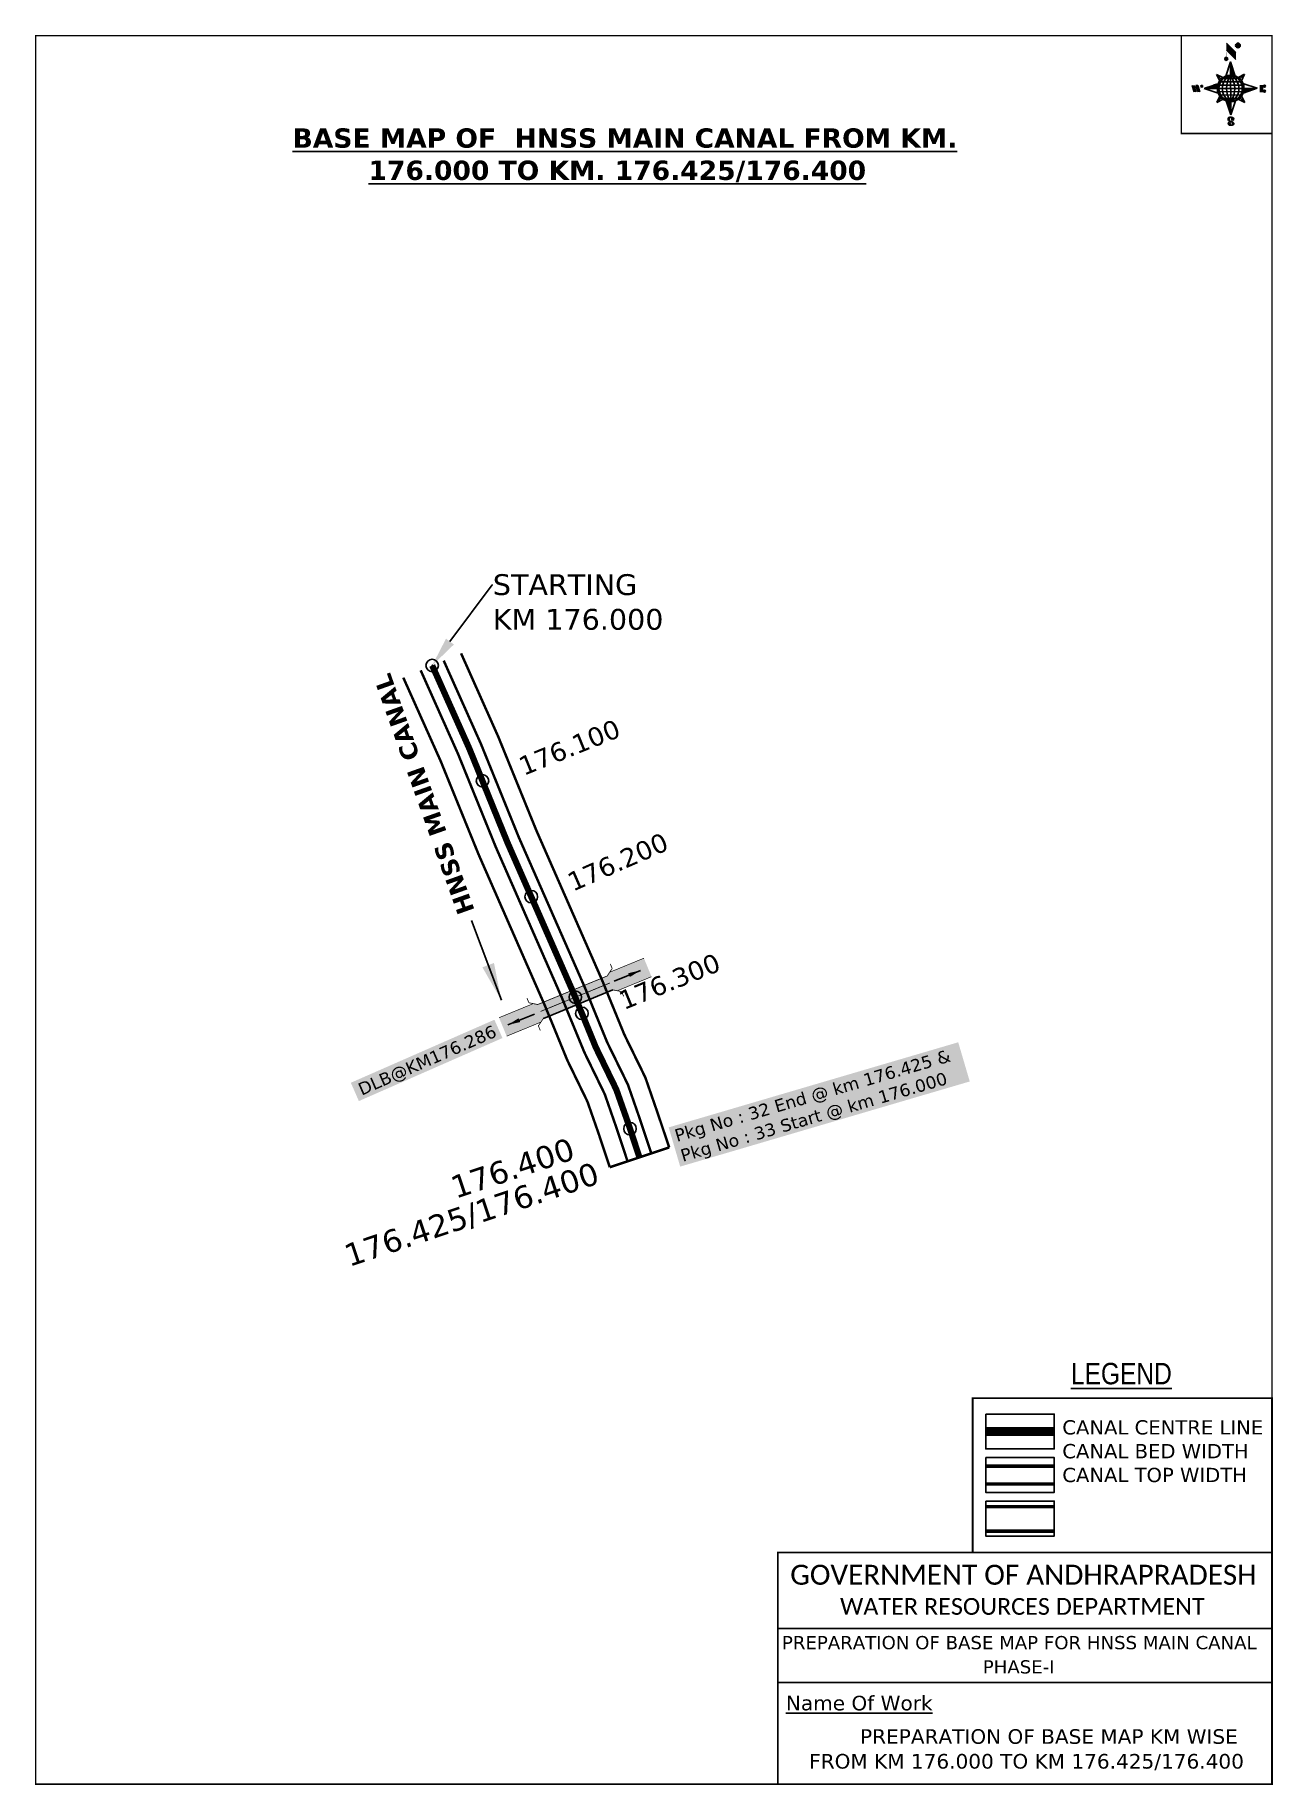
# Model space of a CAD drawing. Header units: inches. Extents: x 751771 to 752761, y 1657400 to 1658799.
import ezdxf
from ezdxf import colors
from ezdxf.entities.mleader import LeaderData, LeaderLine
from ezdxf.enums import TextEntityAlignment as Align
from ezdxf.math import Vec2, Vec3

# ---------------------------------------------------------------- set-up
doc = ezdxf.new("R2010")
doc.units = ezdxf.units.IN
doc.header["$MEASUREMENT"] = 0
doc.header["$PDMODE"] = 32
doc.header["$PDSIZE"] = 10
doc.linetypes.add('ACAD_ISO02W100', pattern=[15, 12, -3])
doc.linetypes.add('HIDDEN2', pattern=[0.1875, 0.125, -0.0625])
for name, color, linetype in [('AQUADUCT', 1, 'Continuous'), ('bord', 1, 'Continuous'), ('CANAL1', 1, 'Continuous'), ('CSMark', 72, 'Continuous'), ('DCBMS', 232, 'Continuous'), ('PAGE', 7, 'Continuous'), ('STRUCTURE', 5, 'Continuous'), ('TEXT', 7, 'Continuous')]:
    doc.layers.add(name, color=color, linetype=linetype)
doc.styles.add('ARIALN', font='ARIALN_1.TTF')
doc.styles.get("Standard").update_dxf_attribs({"font": 'verdana_0.ttf'})
doc.dimstyles.get("Standard").update_dxf_attribs({"dimtxt": 0.18, "dimasz": 0.18, "dimexe": 0.18, "dimexo": 0.0625, "dimgap": 0.09, "dimtad": 0, "dimtih": 1, "dimtoh": 1, "dimdec": 4, "dimzin": 0, "dimdsep": 46, "dimtxsty": 'Standard', "dimcen": 0.09, "dimadec": 0, "dimazin": 0, "dimtfac": 1, "dimtdec": 4, "dimtofl": 0, "dimtmove": 0, "dimatfit": 3, "dimfxl": 0, "dimtolj": 1, "dimtzin": 0, "dimarcsym": 0})
pattern_1 = [(267.297113149, (-8720374.938, 50637915.138), (10.5367255337, -0.497431438), [])]
pattern_2 = [(357.297113149, (-8720374.938, 50637915.138), (0.497431438, 10.5367255337), [])]

# ---------------------------------------------------------------- blocks, each defined once
blk = doc.blocks.new('*X16')
at = {"color": 0, "linetype": 'Continuous'}
for p, q in [((6321.6, 240.5), (6322.3, 241.2)), ((6321.6, 240.3), (6322.3, 241)), ((6321.6, 240.1), (6322.3, 240.8)), ((6321.6, 239.9), (6322.4, 240.7)), ((6321.6, 239.8), (6322.4, 240.6)), ((6321.6, 239.6), (6322.5, 240.5)), ((6321.6, 239.4), (6322.5, 240.3)), ((6321.6, 239.2), (6322.6, 240.2)), ((6321.7, 239.1), (6322.6, 240.1)), ((6321.8, 240.8), (6322.4, 241.4)), ((6321.8, 239), (6322.7, 240)), ((6321.8, 239), (6322.8, 239.9)), ((6321.9, 238.9), (6322.9, 239.8)), ((6322, 238.8), (6323, 239.7)), ((6322.1, 241.3), (6322.4, 241.6)), ((6322.1, 238.7), (6323.1, 239.6)), ((6322.2, 238.6), (6323.1, 239.6)), ((6322.3, 238.5), (6323.2, 239.5)), ((6322.4, 238.5), (6323.3, 239.4)), ((6322.5, 238.4), (6323.4, 239.3)), ((6322.7, 238.4), (6323.6, 239.3)), ((6322.8, 238.3), (6323.7, 239.2)), ((6322.9, 238.3), (6323.8, 239.1)), ((6323.1, 238.2), (6323.9, 239.1)), ((6323.2, 238.2), (6324, 239)), ((6323.3, 238.2), (6324.2, 239)), ((6323.5, 238.1), (6324.3, 238.9)), ((6323.7, 238.1), (6324.4, 238.9)), ((6323.8, 238.1), (6324.6, 238.8)), ((6324.1, 238.2), (6324.7, 238.8)), ((6324.3, 238.3), (6324.9, 238.8)), ((6324.6, 238.3), (6325.1, 238.8)), ((6324.8, 238.4), (6325.2, 238.8)), ((6325.1, 238.5), (6325.4, 238.8)), ((6325.4, 238.6), (6325.6, 238.8))]:
    blk.add_line(p, q, dxfattribs=at)
blk = doc.blocks.new('*X15')
at = {"color": 0, "linetype": 'Continuous'}
for p, q in [((6324.4, 240.3), (6324.5, 240.4)), ((6324.6, 240.3), (6324.8, 240.5)), ((6324.7, 240.2), (6325, 240.5)), ((6324.8, 240.2), (6325.2, 240.6)), ((6325, 240.1), (6325.5, 240.6)), ((6325.1, 240.1), (6325.6, 240.6)), ((6325.2, 240), (6325.8, 240.6)), ((6325.3, 240), (6326, 240.6)), ((6325.4, 239.9), (6326.1, 240.6)), ((6325.5, 239.8), (6326.2, 240.5)), ((6325.6, 239.8), (6326.3, 240.5)), ((6325.7, 239.7), (6326.5, 240.4)), ((6325.9, 239.6), (6326.6, 240.3)), ((6326, 239.5), (6326.7, 240.3)), ((6326, 239.4), (6326.8, 240.2)), ((6326.1, 239.3), (6327, 240.2)), ((6326.2, 239.3), (6327.1, 240.1)), ((6326.3, 239.2), (6327.1, 240)), ((6326.4, 239.1), (6327.2, 239.9)), ((6326.5, 239), (6327.3, 239.8)), ((6326.5, 238.9), (6327.4, 239.7)), ((6326.6, 238.8), (6327.5, 239.6)), ((6326.7, 238.7), (6327.5, 239.5)), ((6326.8, 238.6), (6327.6, 239.4)), ((6326.8, 238.5), (6327.7, 239.3)), ((6326.8, 236.5), (6327.4, 237)), ((6326.9, 238.3), (6327.8, 239.2)), ((6326.9, 238.2), (6327.9, 239.1)), ((6326.9, 236.8), (6327.6, 237.4)), ((6327, 238.1), (6327.8, 239)), ((6327, 237.9), (6327.8, 238.8)), ((6327, 237.8), (6327.8, 238.6)), ((6327, 237.6), (6327.8, 238.4)), ((6327, 237.4), (6327.8, 238.2)), ((6327, 237.3), (6327.8, 238)), ((6327, 237.1), (6327.8, 237.9))]:
    blk.add_line(p, q, dxfattribs=at)
blk = doc.blocks.new('H')
at = {"layer": 'bord', "extrusion": (0.000427885, 0.004792, 0.999988)}
h = blk.add_hatch(dxfattribs=at)
h.set_pattern_fill('LINE', color=8, scale=84.387686, angle=-2.7029, style=0)
h.set_pattern_definition(pattern_2)
h.paths.add_polyline_path([(-492, 786, -0.090992), (-448, 775), (-486, 912)])
h = blk.add_hatch(dxfattribs=at)
h.set_pattern_fill('LINE', color=8, scale=84.387686, angle=-92.7029, style=0)
h.set_pattern_definition(pattern_1)
h.paths.add_polyline_path([(-625, 665, -0.090992), (-615, 710), (-751, 671)])
h = blk.add_hatch(dxfattribs=at)
h.set_pattern_fill('LINE', color=8, scale=84.387686, angle=-2.7029, style=0)
h.set_pattern_definition(pattern_2)
h.paths.add_polyline_path([(-504, 533, -0.090992), (-549, 543), (-510, 406)])
h = blk.add_hatch(dxfattribs=at)
h.set_pattern_fill('LINE', color=8, scale=84.387686, angle=-92.7029, style=0)
h.set_pattern_definition(pattern_1)
h.paths.add_polyline_path([(-246, 647), (-372, 653, -0.090992), (-382, 609)])
for p, q in [((-519, 1020, -1217), (-435, 927, -1216)), ((-516, 1087, -1217), (-432, 994, -1217)), ((-538, 774, -1216), (-487, 906, -1216)), ((-487, 906, -1216), (-493, 780, -1216)), ((-487, 906, -1216), (-448, 769, -1216)), ((-865, 701, -1215), (-847, 638, -1215)), ((-847, 700, -1215), (-829, 637, -1215)), ((-829, 699, -1215), (-811, 636, -1215)), ((-829, 699, -1215), (-811, 698, -1215)), ((-811, 698, -1215), (-794, 635, -1215)), ((-752, 665, -1215), (-615, 704, -1215)), ((-627, 794, -1216), (-567, 760, -1216)), ((-627, 794, -1216), (-584, 747, -1215)), ((-599, 731, -1215), (-627, 794, -1216)), ((-421, 753, -1216), (-359, 781, -1216)), ((-359, 781, -1216), (-405, 739, -1216)), ((-359, 781, -1216), (-392, 721, -1215)), ((-379, 693, -1215), (-246, 641, -1215)), ((-213, 669, -1215), (-217, 601, -1215)), ((-752, 665, -1215), (-625, 659, -1215)), ((-619, 614, -1215), (-752, 665, -1215)), ((-639, 526, -1214), (-606, 585, -1215)), ((-639, 526, -1214), (-593, 568, -1215)), ((-577, 553, -1215), (-639, 526, -1214)), ((-511, 400, -1214), (-549, 537, -1214)), ((-460, 533, -1215), (-511, 400, -1214)), ((-505, 527, -1214), (-511, 400, -1214)), ((-371, 513, -1214), (-431, 546, -1215)), ((-371, 513, -1214), (-414, 560, -1215)), ((-399, 576, -1215), (-371, 513, -1214)), ((-246, 641, -1215), (-383, 603, -1215)), ((-373, 647, -1215), (-246, 641, -1215)), ((-197, 600, -1215), (-194, 668, -1215))]:
    blk.add_line(p, q, dxfattribs=at)
at = {"layer": 'bord', "color": 8, "linetype": 'ByBlock', "extrusion": (0.000427885, 0.004792, 0.999988)}
for p, q in [((-375, 679, -1215), (-620, 691, -1215)), ((-386, 711, -1215), (-605, 722, -1215)), ((-411, 744, -1216), (-578, 752, -1216)), ((-493, 780, -1216), (-505, 527, -1214)), ((-373, 647, -1215), (-625, 659, -1215)), ((-378, 616, -1215), (-623, 628, -1215)), ((-392, 585, -1215), (-611, 595, -1215)), ((-420, 555, -1215), (-587, 562, -1215))]:
    blk.add_line(p, q, dxfattribs=at)
at = {"layer": 'bord', "extrusion": (0.000427885, 0.004792, 0.999988), "elevation": -1212}
for points, const_width in [([(-522, 960), (-516, 1093)], 1.61), ([(-434, 933), (-428, 1066)], 1.61), ([(-870, 707), (-846, 706)], 0.642), ([(-829, 643), (-821, 678)], 0.642), ([(-793, 641), (-782, 694)], 0.642), ([(-223, 676), (-174, 673)], 0.706), ([(-829, 643), (-855, 644)], 0.642), ([(-811, 642), (-784, 641)], 0.642), ([(-177, 605), (-226, 607)], 0.706), ([(-195, 645), (-185, 644)], 0.706)]:
    blk.add_lwpolyline(points, dxfattribs=dict(at, const_width=const_width))
for points, const_width in [([(-414, 1073, 1), (-398, 1058, 1)], 22.3), ([(-530, 950, 1), (-520, 939, 1)], 14.8), ([(-776, 697, 1), (-769, 690, 1)], 8.9), ([(-180, 618, 1), (-173, 611, 1)], 9.79), ([(-178, 667, 1), (-171, 660, 1)], 9.79), ([(-490, 362, 1), (-498, 369, 1)], 11.1), ([(-525, 322, 1), (-533, 329, 1)], 11.1)]:
    blk.add_lwpolyline(points, format="xyb", close=True, dxfattribs=dict(at, const_width=const_width))
for points in [[(-537, 317), (-531, 310), (-520, 307), (-505, 307), (-494, 310), (-486, 318), (-487, 326), (-491, 333), (-494, 336), (-503, 341), (-522, 347), (-530, 352), (-534, 355), (-537, 363), (-537, 373), (-530, 381), (-520, 384), (-504, 384), (-493, 380), (-487, 373)], [(-522, 348), (-526, 354), (-528, 361), (-528, 371), (-526, 375), (-521, 381), (-515, 384)], [(-505, 307), (-499, 312), (-497, 319), (-497, 327), (-501, 335), (-509, 343)]]:
    blk.add_lwpolyline(points, dxfattribs=at)
at = {"layer": 'bord', "extrusion": (0.000427885, 0.004792, 0.999988)}
for centre, radius in [((-406, 1065, -1212), 22.3), ((-525, 944, -1212), 14.8), ((-773, 694, -1212), 8.9), ((-498, 659, -1212), 127), ((-177, 615, -1212), 9.79), ((-174, 663, -1212), 9.79), ((-494, 365, -1212), 11.1), ((-529, 325, -1212), 11.1)]:
    blk.add_circle(centre, radius, dxfattribs=at)
at = {"layer": 'bord', "color": 8, "linetype": 'ByBlock', "extrusion": (0.000427885, 0.004792, 0.999988)}
for centre, radius, start, end in [((-482, 658, -1212), 128, 94.9254, 259.6691), ((-437, 656, -1212), 141, 113.2864, 241.308), ((-316, 651, -1212), 222, 142.5892, 212.0053), ((-560, 662, -1212), 141, 293.2864, 61.308), ((-681, 668, -1212), 222, 322.5892, 32.0053), ((-515, 660, -1212), 128, 274.9254, 79.6691)]:
    blk.add_arc(centre, radius, start, end, dxfattribs=at)
at = {"layer": 'bord', "extrusion": (0.000427885, 0.004792, 0.999988)}
for points in [[(-516, 1093, -1212), (-431, 1000, -1212), (-519, 1026, -1212), (-434, 933, -1212)], [(-864, 707, -1212), (-846, 706, -1212), (-846, 644, -1212), (-829, 643, -1212)], [(-829, 705, -1212), (-811, 704, -1212), (-811, 642, -1212), (-793, 641, -1212)], [(-193, 674, -1212), (-197, 606, -1212), (-213, 675, -1212), (-216, 607, -1212)]]:
    blk.add_solid(points, dxfattribs=at)
at = {"layer": 'bord', "extrusion": (0.000427885, 0.004792, 0.999988), "xscale": 7.977342409717546, "yscale": 7.977342408231451, "zscale": 7.977342408476333, "rotation": 138.0840426661453}
for name, p in [('*X15', (38301, -31929, -1212)), ('*X16', (38314, -31951, -1212))]:
    blk.add_blockref(name, p, dxfattribs=at)
blk = doc.blocks.new('DLB')
at = {"layer": 'STRUCTURE'}
h = blk.add_hatch(dxfattribs=at)
h.set_pattern_fill('DOTS', color=6, scale=20, angle=320.37224793, style=0)
h.paths.add_polyline_path([(769699.5, 1706950), (769699.5, 1706934), (769729.1, 1706934), (769732.1, 1706936), (769792.1, 1706936), (769795.1, 1706934), (769824.7, 1706934), (769824.7, 1706950), (769795.1, 1706950), (769792.1, 1706948), (769732.1, 1706948), (769729.1, 1706950)])
at = {"layer": 'STRUCTURE', "color": 6, "const_width": 0.628}
for points in [[(769726.1, 1706956), (769726.1, 1706952), (769732.1, 1706948), (769792.1, 1706948), (769798.1, 1706952), (769798.1, 1706956)], [(769732.1, 1706942), (769792.1, 1706942)], [(769726.1, 1706928), (769726.1, 1706932), (769732.1, 1706936), (769792.1, 1706936), (769798.1, 1706932), (769798.1, 1706928)]]:
    blk.add_lwpolyline(points, dxfattribs=at)
at = {"layer": 'STRUCTURE', "color": 6, "linetype": 'ACAD_ISO02W100', "ltscale": 0.5, "const_width": 0.5}
for points in [[(769699.5, 1706950), (769729.1, 1706950)], [(769795.1, 1706950), (769824.7, 1706950)], [(769699.5, 1706934), (769729.1, 1706934)], [(769795.1, 1706934), (769824.7, 1706934)]]:
    blk.add_lwpolyline(points, dxfattribs=at)
at = {"layer": 'STRUCTURE', "color": 6}
blk.add_lwpolyline([(769732.1, 1706936), (769792.1, 1706936)], dxfattribs=at)
blk.add_lwpolyline([(769732.1, 1706936), (769792.1, 1706936)], dxfattribs=at)
at = {"layer": 'STRUCTURE', "color": 0}
blk.add_circle((769762.1, 1706942), 1.8, dxfattribs=at)
for points in [[(769703.8, 1706942), (769726.7, 1706942)], [(769818.6, 1706942), (769795.7, 1706942)]]:
    blk.add_leader(points, dimstyle='Standard', override={"dimasz": 10, "dimgap": 0.09, "dimtad": 0}, dxfattribs=at)

msp = doc.modelspace()

# ---------------------------------------------------------------- linework, layer by layer
at = {"color": 3}
for p in [(752089, 1658294.8), (752129.2, 1658202.6), (752168.2, 1658109.9), (752208.7, 1658016.6)]:
    msp.add_point(p, dxfattribs=at)
at = {"layer": 'CANAL1', "color": 1, "linetype": 'HIDDEN2', "ltscale": 100, "const_width": 5}
msp.add_lwpolyline([(752089, 1658294.8), (752118.8, 1658228.1), (752149.1, 1658153.4), (752201.9, 1658033.1), (752208.7, 1658016.6), (752219.8, 1657989.5), (752236.2, 1657955.7), (752246, 1657927.9), (752254.7, 1657901.5)], dxfattribs=at)
at = {"layer": 'CANAL1', "color": 5, "const_width": 2}
for points in [[(752264.2, 1657904.6), (752255.4, 1657931.1), (752245.5, 1657959.6), (752228.9, 1657993.5), (752217.9, 1658020.4), (752211.2, 1658037), (752158.3, 1658157.3), (752128, 1658232), (752098.2, 1658298.7)], [(752079.8, 1658290.9), (752109.6, 1658224.2), (752139.9, 1658149.5), (752192.7, 1658029.1), (752199.4, 1658012.8), (752210.7, 1657985.4), (752227, 1657951.9), (752236.5, 1657924.6), (752245.2, 1657898.3)]]:
    msp.add_lwpolyline(points, dxfattribs=at)
at = {"layer": 'CANAL1', "color": 200, "const_width": 2}
for points in [[(752112.1, 1658304.5), (752141.8, 1658237.9), (752172.2, 1658163.1), (752225, 1658042.8), (752231.8, 1658026.1), (752242.6, 1657999.7), (752259.4, 1657965.4), (752269.6, 1657935.9), (752278.5, 1657909.4)], [(752065.9, 1658285.1), (752095.8, 1658218.3), (752126.1, 1658143.7), (752178.9, 1658023.3), (752185.6, 1658007.1), (752197, 1657979.2), (752213.1, 1657946.1), (752222.3, 1657919.8), (752231, 1657893.6)], [(752231, 1657893.6), (752278.5, 1657909.4)]]:
    msp.add_lwpolyline(points, dxfattribs=at)
at = {"layer": 'CANAL1', "color": 1, "linetype": 'HIDDEN2', "ltscale": 100, "const_width": 7.14, "elevation": -0.4}
msp.add_lwpolyline([(752586.3, 1657682.3), (752531.6, 1657682.3)], dxfattribs=at)
at = {"layer": 'CANAL1', "color": 5, "const_width": 2.85, "elevation": -0.4}
for points in [[(752586.3, 1657654.6), (752531.6, 1657654.6)], [(752586.3, 1657640.3), (752531.6, 1657640.3)]]:
    msp.add_lwpolyline(points, dxfattribs=at)
at = {"layer": 'CANAL1', "color": 200, "const_width": 2.85, "elevation": -0.4}
for points in [[(752586.3, 1657622.2), (752531.6, 1657622.2)], [(752586.3, 1657602.6), (752531.6, 1657602.6)]]:
    msp.add_lwpolyline(points, dxfattribs=at)
at = {"layer": 'CSMark', "color": 3}
msp.add_point((752247.1, 1657924.4), dxfattribs=at)
at = {"layer": 'PAGE', "const_width": 1.19}
msp.add_lwpolyline([(751772, 1658798.4), (751772, 1657400.3), (752760.5, 1657400.3), (752760.5, 1658798.4), (751772, 1658798.4)], dxfattribs=at)
at = {"layer": 'PAGE'}
for points, const_width in [([(752760.5, 1658798.4), (752687.9, 1658798.4), (752687.9, 1658720.2), (752760.5, 1658720.2)], 1.19), ([(752760.5, 1657585.5), (752521.1, 1657585.5), (752521.1, 1657708.9), (752760.5, 1657708.9)], 1.43), ([(752365.4, 1657585.5), (752760.5, 1657585.5), (752760.5, 1657400.3), (752365.4, 1657400.3)], 1.43)]:
    msp.add_lwpolyline(points, close=True, dxfattribs=dict(at, const_width=const_width))
at = {"layer": 'PAGE', "elevation": -0.4}
for points in [[(752531.6, 1657696.2), (752586.3, 1657696.2), (752586.3, 1657668.3), (752531.6, 1657668.3)], [(752531.6, 1657661.4), (752586.3, 1657661.4), (752586.3, 1657633.5), (752531.6, 1657633.5)], [(752531.6, 1657626.6), (752586.3, 1657626.6), (752586.3, 1657598.6), (752531.6, 1657598.6)]]:
    msp.add_lwpolyline(points, close=True, dxfattribs=at)
at = {"layer": 'PAGE'}
for points in [[(752365.4, 1657524.8), (752760.5, 1657524.8)], [(752365.4, 1657481.6), (752760.5, 1657481.6)]]:
    msp.add_lwpolyline(points, dxfattribs=at)
at = {"layer": 'STRUCTURE', "color": 0}
msp.add_point((752203.4, 1658029.6), dxfattribs=at)

# ---------------------------------------------------------------- block references
at = {"layer": 'AQUADUCT', "color": 1, "xscale": 0.08368468719761188, "yscale": 0.0836846872116439, "zscale": 0.0836846871804545, "rotation": 3.078330590160401}
msp.add_blockref('H', (752772, 1658703.9, 101.6), dxfattribs=at)
at = {"layer": 'STRUCTURE', "color": 0, "rotation": 22.32662459694885}
msp.add_blockref('DLB', (688591.3, -213370.5), dxfattribs=at)

# ---------------------------------------------------------------- texts
at = {"layer": 'CANAL1', "insert": (752110.2, 1658093.3), "char_height": 14, "width": 205.129, "attachment_point": 1, "rotation": 109.5856}
msp.add_mtext('\\pi0.96322;{\\fVerdana|b1|i0|c0|p34;HNSS MAIN CANAL}', dxfattribs=at)
at = {"layer": 'CSMark', "color": 1}
for s, height, rotation, p in [('176.100', 15, 22.1091, (752159.3, 1658213.4)), ('176.200', 15, 23.6994, (752198.4, 1658120.7)), ('176.300', 15, 22.2783, (752239.4, 1658026.1)), ('176.400', 18, 18.4869, (752104.8, 1657876.8)), ('176.425/176.400', 18, 18.4869, (752019.7, 1657822.3))]:
    msp.add_text(s, height=height, rotation=rotation, dxfattribs=at).set_placement(p, align=Align.MIDDLE_LEFT)
at = {"layer": 'PAGE', "extrusion": (0.000201441, 0.004807, 0.999988), "style": 'ARIALN'}
msp.add_text('%%ULEGEND', height=17.13, rotation=359.9999, dxfattribs=at).set_placement((752640, 1657708.7, 8120), align=Align.MIDDLE)
at = {"layer": 'PAGE', "extrusion": (0.000201441, 0.004807, 0.999988)}
for s, height, p in [('PREPARATION OF BASE MAP FOR HNSS MAIN CANAL', 10.561, (752368.6, 1657488.3, 8118.9)), ('%%UName Of Work', 11.684, (752371.8, 1657439.4, 8117.3))]:
    msp.add_text(s, height=height, rotation=359.9999, dxfattribs=at).set_placement(p)
for s, height, p in [('PHASE-I', 10.56, (752557.9, 1657474.2, 8118.9)), ('PREPARATION OF BASE MAP KM WISE  ', 11.684, (752587.2, 1657418.5, 8117.4)), ('FROM KM 176.000 TO KM 176.425/176.400', 11.684, (752564.2, 1657398.7, 8117.4))]:
    msp.add_text(s, height=height, rotation=359.9999, dxfattribs=at).set_placement(p, align=Align.MIDDLE_CENTER)
at = {"layer": 'PAGE', "extrusion": (0.000201441, 0.004807, 0.999988), "attachment_point": 1, "text_direction": (1, -1e-06, -0.000201)}
for s, insert, char_height, width in [('CANAL CENTRE LINE CANAL BED WIDTH {\\H2.3741x; }CANAL TOP WIDTH{\\H1.9188x; }', (752592.8, 1657691.3, -0.4), 11.42, 200.947), ('\\pi4.2687;{\\fCalibri|b0|i0|c0|p34;\\H1.3333x;GOVERNMENT OF ANDHRAPRADESH\\P\\pi44.1;\\H0.83998x;WATER RESOURCES DEPARTMENT}', (752371, 1657575.7, -1.6), 11.965, 382.176)]:
    msp.add_mtext(s, dxfattribs=dict(at, insert=insert, char_height=char_height, width=width))
at = {"layer": 'STRUCTURE', "color": 5, "char_height": 10, "attachment_point": 1, "bg_fill": 1, "box_fill_scale": 1.3, "bg_fill_color": 7, "bg_fill_true_color": 16777215, "bg_fill_transparency": 4390977}
for s, insert, width, rotation in [('\\pi0.72159;DLB@KM176.286', (752027.9, 1657959.6), 119.381, 23.6994), ('Pkg No : 32 End @ km 176.425 & Pkg No : 33 Start @ km 176.000', (752281.8, 1657923.4), 235.312, 16.3863)]:
    msp.add_mtext(s, dxfattribs=dict(at, insert=insert, width=width, rotation=rotation))
at = {"layer": 'TEXT', "color": 1, "insert": (751976.3, 1658724.3), "char_height": 15.464, "width": 528.213, "attachment_point": 1}
msp.add_mtext('\\pi1.064;{\\fVerdana|b1|i0|c0|p34;\\LBASE MAP OF  HNSS MAIN CANAL FROM KM. \\P\\pi61.799;176.000 TO KM. 176.425/176.400}', dxfattribs=at)

# ---------------------------------------------------------------- leaders
at = {"layer": 'CANAL1'}
msp.add_leader([(752144.3, 1658027.1), (752120.3, 1658091)], dimstyle='Standard', override={"dimasz": 30, "dimgap": 0.09, "dimtad": 0}, dxfattribs=at)
at = {"layer": 'DCBMS', "color": 5}
ml = msp.add_multileader_mtext('Standard', dxfattribs=at)
ml.set_content('STARTING\\PKM 176.000', color=5)
ml.set_leader_properties()
ml.build(insert=Vec2(0, 0))
ml.multileader.update_dxf_attribs({"dogleg_length": 0.36, "arrow_head_size": 23.8})
ctx = ml.context
ctx.base_point, ctx.char_height, ctx.arrow_head_size, ctx.landing_gap_size, ctx.plane_origin = Vec3(752137.3, 1658359.3), 16.65, 23.8, 0.107, Vec3(752335.6, 1658435.7)
notes = []
notes.append((ctx, [(1, (1, 1, 0), (752136.9, 1658359.3), (1, 0), 0.428, [(0, [(752089, 1658294.8)], 0, [])])]))
ctx.mtext.insert, ctx.mtext.flow_direction = Vec3(752137.5, 1658367.8), 5
for ctx, leaders in notes:
    for number, flags, end, landing, length, lines in leaders:
        leader = LeaderData()
        leader.index, (leader.has_last_leader_line, leader.has_dogleg_vector, leader.attachment_direction) = number, flags
        leader.last_leader_point, leader.dogleg_vector, leader.dogleg_length = Vec3(end), Vec3(landing), length
        for number, points, colour, breaks in lines:
            line = LeaderLine()
            line.index, line.vertices, line.color, line.breaks = number, Vec3.list(points), colors.encode_raw_color(colour), breaks
            leader.lines.append(line)
        ctx.leaders.append(leader)

doc.saveas('drawing.dxf')
